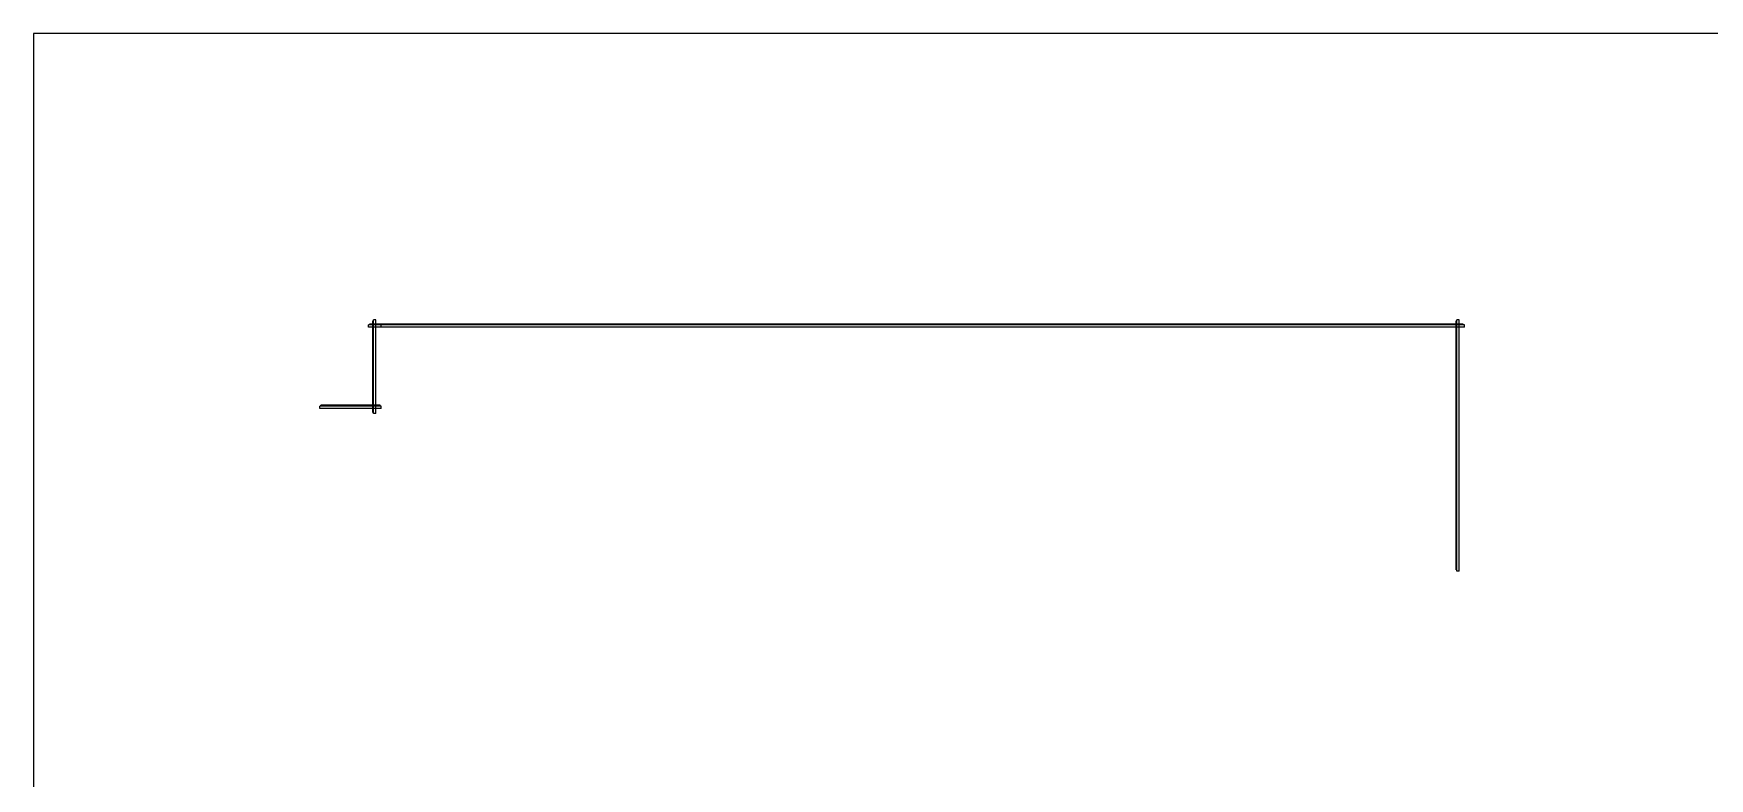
# Model space of a CAD drawing. Header units: millimetres. Extents: x -1225 to 566, y -985 to 617.
# Drawn here: x -1225 to -502, y 296 to 617 of the extents above; entities that cross this region are included whole.
import ezdxf

# ---------------------------------------------------------------- set-up
doc = ezdxf.new("R2010")
doc.units = ezdxf.units.MM
for name, color, linetype in [('BORDER', 7, 'Continuous'), ('HIDDEN', 8, 'Continuous'), ('VISIBLE', 7, 'Continuous')]:
    doc.layers.add(name, color=color, linetype=linetype)

msp = doc.modelspace()

# ---------------------------------------------------------------- linework, layer by layer
at = {"layer": 'BORDER'}
msp.add_lwpolyline([(-1224.96, -985.33), (566.28, -985.33), (566.28, 617.28), (-1224.96, 617.28)], close=True, dxfattribs=at)
at = {"layer": 'HIDDEN'}
for points in [[(-607.93, 491.85), (-1079.93, 491.85)], [(-1079.93, 491.5), (-1079.93, 491.85)], [(-607.93, 491.85), (-1079.93, 491.85)], [(-1079.93, 491.5), (-1079.93, 491.85)], [(-607.93, 491.85), (-1079.93, 491.85)], [(-1079.93, 491.5), (-1079.93, 491.85)], [(-607.93, 491.85), (-1079.93, 491.85)], [(-1079.93, 491.5), (-1079.93, 491.85)], [(-607.93, 491.85), (-1079.93, 491.85)], [(-1079.93, 491.5), (-1079.93, 491.85)], [(-1078.93, 491.85), (-1079.63, 491.85)], [(-1079.63, 491.5), (-1079.63, 491.85)], [(-1078.93, 491.5), (-1078.93, 491.85)], [(-1078.18, 493.25), (-1078.53, 493.25)], [(-1078.53, 453.75), (-1078.53, 493.25)], [(-1078.18, 493.25), (-1078.53, 493.25)], [(-1078.53, 453.75), (-1078.53, 493.25)], [(-1078.18, 493.25), (-1078.53, 493.25)], [(-1078.53, 453.75), (-1078.53, 493.25)], [(-1078.18, 493.25), (-1078.53, 493.25)], [(-1078.53, 453.75), (-1078.53, 493.25)], [(-1078.18, 493.25), (-1078.53, 493.25)], [(-1078.53, 453.75), (-1078.53, 493.25)], [(-1078.53, 490.5), (-1078.53, 491.85)], [(-1077.18, 493.75), (-1078.18, 493.75)], [(-1078.18, 453.25), (-1078.18, 493.75)], [(-1078.18, 453.75), (-1078.18, 493.25)], [(-1078.18, 453.75), (-1078.18, 493.25)], [(-1078.18, 453.75), (-1078.18, 493.25)], [(-1078.18, 453.75), (-1078.18, 493.25)], [(-1078.18, 453.75), (-1078.18, 493.25)], [(-1078.18, 453.75), (-1078.18, 493.25)], [(-1078.18, 490.5), (-1078.18, 491.85)], [(-1077.33, 491.85), (-1078.03, 491.85)], [(-1078.03, 491.5), (-1078.03, 491.85)], [(-1077.33, 491.5), (-1077.33, 491.85)], [(-1077.18, 453.25), (-1077.18, 493.75)], [(-1077.18, 490.5), (-1077.18, 491.85)], [(-1075.73, 491.85), (-1076.43, 491.85)], [(-1076.43, 491.5), (-1076.43, 491.85)], [(-1075.73, 491.5), (-1075.73, 491.85)], [(-610.68, 493.25), (-611.03, 493.25)], [(-611.03, 385.75), (-611.03, 493.25)], [(-610.68, 493.25), (-611.03, 493.25)], [(-611.03, 385.75), (-611.03, 493.25)], [(-610.68, 493.25), (-611.03, 493.25)], [(-611.03, 385.75), (-611.03, 493.25)], [(-610.68, 493.25), (-611.03, 493.25)], [(-611.03, 385.75), (-611.03, 493.25)], [(-610.68, 493.25), (-611.03, 493.25)], [(-611.03, 385.75), (-611.03, 493.25)], [(-609.68, 493.75), (-610.68, 493.75)], [(-610.68, 385.25), (-610.68, 493.75)], [(-610.68, 385.75), (-610.68, 493.25)], [(-610.68, 385.75), (-610.68, 493.25)], [(-610.68, 385.75), (-610.68, 493.25)], [(-610.68, 385.75), (-610.68, 493.25)], [(-610.68, 385.75), (-610.68, 493.25)], [(-610.68, 385.75), (-610.68, 493.25)], [(-609.68, 491.85), (-610.68, 491.85)], [(-609.68, 385.25), (-609.68, 493.75)], [(-607.93, 491.5), (-607.93, 491.85)], [(-607.93, 491.5), (-607.93, 491.85)], [(-607.93, 491.5), (-607.93, 491.85)], [(-607.93, 491.5), (-607.93, 491.85)], [(-607.93, 491.5), (-607.93, 491.85)], [(-607.43, 491.5), (-1080.43, 491.5)], [(-1080.43, 490.5), (-1080.43, 491.5)], [(-1074.93, 491.5), (-1080.43, 491.5)], [(-1080.43, 490.5), (-1080.43, 491.5)], [(-607.43, 490.5), (-1080.43, 490.5)], [(-1074.93, 490.5), (-1080.43, 490.5)], [(-607.93, 491.5), (-1079.93, 491.5)], [(-607.93, 491.5), (-1079.93, 491.5)], [(-607.93, 491.5), (-1079.93, 491.5)], [(-607.93, 491.5), (-1079.93, 491.5)], [(-607.93, 491.5), (-1079.93, 491.5)], [(-607.93, 491.5), (-1079.93, 491.5)], [(-1078.93, 491.5), (-1079.63, 491.5)], [(-1078.93, 491.5), (-1079.63, 491.5)], [(-1077.33, 491.5), (-1078.03, 491.5)], [(-1077.33, 491.5), (-1078.03, 491.5)], [(-1075.73, 491.5), (-1076.43, 491.5)], [(-1075.73, 491.5), (-1076.43, 491.5)], [(-1074.93, 490.5), (-1074.93, 491.5)], [(-611.03, 490.5), (-611.03, 491.5)], [(-607.43, 490.5), (-607.43, 491.5)], [(-1074.93, 456.5), (-1101.43, 456.5)], [(-1101.43, 455.5), (-1101.43, 456.5)], [(-1075.43, 456.85), (-1100.93, 456.85)], [(-1100.93, 456.5), (-1100.93, 456.85)], [(-1075.43, 456.85), (-1100.93, 456.85)], [(-1100.93, 456.5), (-1100.93, 456.85)], [(-1075.43, 456.85), (-1100.93, 456.85)], [(-1100.93, 456.5), (-1100.93, 456.85)], [(-1075.43, 456.85), (-1100.93, 456.85)], [(-1100.93, 456.5), (-1100.93, 456.85)], [(-1075.43, 456.85), (-1100.93, 456.85)], [(-1100.93, 456.5), (-1100.93, 456.85)], [(-1075.43, 456.5), (-1100.93, 456.5)], [(-1075.43, 456.5), (-1100.93, 456.5)], [(-1075.43, 456.5), (-1100.93, 456.5)], [(-1075.43, 456.5), (-1100.93, 456.5)], [(-1075.43, 456.5), (-1100.93, 456.5)], [(-1075.43, 456.5), (-1100.93, 456.5)], [(-1078.53, 455.5), (-1078.53, 456.5)], [(-1077.18, 456.85), (-1078.18, 456.85)], [(-1075.43, 456.5), (-1075.43, 456.85)], [(-1075.43, 456.5), (-1075.43, 456.85)], [(-1075.43, 456.5), (-1075.43, 456.85)], [(-1075.43, 456.5), (-1075.43, 456.85)], [(-1075.43, 456.5), (-1075.43, 456.85)], [(-1074.93, 455.5), (-1074.93, 456.5)], [(-1074.93, 455.5), (-1101.43, 455.5)], [(-1078.18, 453.75), (-1078.53, 453.75)], [(-1078.18, 453.75), (-1078.53, 453.75)], [(-1078.18, 453.75), (-1078.53, 453.75)], [(-1078.18, 453.75), (-1078.53, 453.75)], [(-1078.18, 453.75), (-1078.53, 453.75)], [(-1077.18, 453.25), (-1078.18, 453.25)], [(-610.68, 385.75), (-611.03, 385.75)], [(-610.68, 385.75), (-611.03, 385.75)], [(-610.68, 385.75), (-611.03, 385.75)], [(-610.68, 385.75), (-611.03, 385.75)], [(-610.68, 385.75), (-611.03, 385.75)], [(-609.68, 385.25), (-610.68, 385.25)]]:
    msp.add_lwpolyline(points, dxfattribs=at)
at = {"layer": 'VISIBLE'}
for points in [[(-610.68, 491.85), (-1079.93, 491.85)], [(-1079.93, 491.5), (-1079.93, 491.85)], [(-1078.93, 491.85), (-1079.63, 491.85)], [(-1079.63, 491.5), (-1079.63, 491.85)], [(-1078.93, 491.5), (-1078.93, 491.85)], [(-1078.18, 493.25), (-1078.53, 493.25)], [(-1078.53, 491.85), (-1078.53, 493.25)], [(-1077.18, 493.75), (-1078.18, 493.75)], [(-1078.18, 491.85), (-1078.18, 493.75)], [(-1077.33, 491.85), (-1078.03, 491.85)], [(-1078.03, 491.5), (-1078.03, 491.85)], [(-1077.33, 491.5), (-1077.33, 491.85)], [(-1077.18, 491.85), (-1077.18, 493.75)], [(-1075.73, 491.85), (-1076.43, 491.85)], [(-1076.43, 491.5), (-1076.43, 491.85)], [(-1075.73, 491.5), (-1075.73, 491.85)], [(-610.68, 493.25), (-611.03, 493.25)], [(-611.03, 491.5), (-611.03, 493.25)], [(-609.68, 493.75), (-610.68, 493.75)], [(-610.68, 385.25), (-610.68, 493.75)], [(-609.68, 385.25), (-609.68, 493.75)], [(-607.93, 491.85), (-609.68, 491.85)], [(-607.93, 491.5), (-607.93, 491.85)], [(-607.43, 491.5), (-1080.43, 491.5)], [(-1080.43, 490.5), (-1080.43, 491.5)], [(-1074.93, 491.5), (-1080.43, 491.5)], [(-1080.43, 490.5), (-1080.43, 491.5)], [(-607.43, 490.5), (-1080.43, 490.5)], [(-1074.93, 490.5), (-1080.43, 490.5)], [(-1078.53, 456.5), (-1078.53, 490.5)], [(-1078.18, 453.25), (-1078.18, 490.5)], [(-1077.18, 453.25), (-1077.18, 490.5)], [(-1074.93, 490.5), (-1074.93, 491.5)], [(-611.03, 385.75), (-611.03, 490.5)], [(-607.43, 490.5), (-607.43, 491.5)], [(-1074.93, 456.5), (-1101.43, 456.5)], [(-1101.43, 455.5), (-1101.43, 456.5)], [(-1078.18, 456.85), (-1100.93, 456.85)], [(-1100.93, 456.5), (-1100.93, 456.85)], [(-1075.43, 456.85), (-1077.18, 456.85)], [(-1075.43, 456.5), (-1075.43, 456.85)], [(-1074.93, 455.5), (-1074.93, 456.5)], [(-1074.93, 455.5), (-1101.43, 455.5)], [(-1078.53, 453.75), (-1078.53, 455.5)], [(-1078.18, 453.75), (-1078.53, 453.75)], [(-1077.18, 453.25), (-1078.18, 453.25)], [(-610.68, 385.75), (-611.03, 385.75)], [(-609.68, 385.25), (-610.68, 385.25)]]:
    msp.add_lwpolyline(points, dxfattribs=at)

doc.saveas('drawing.dxf')
